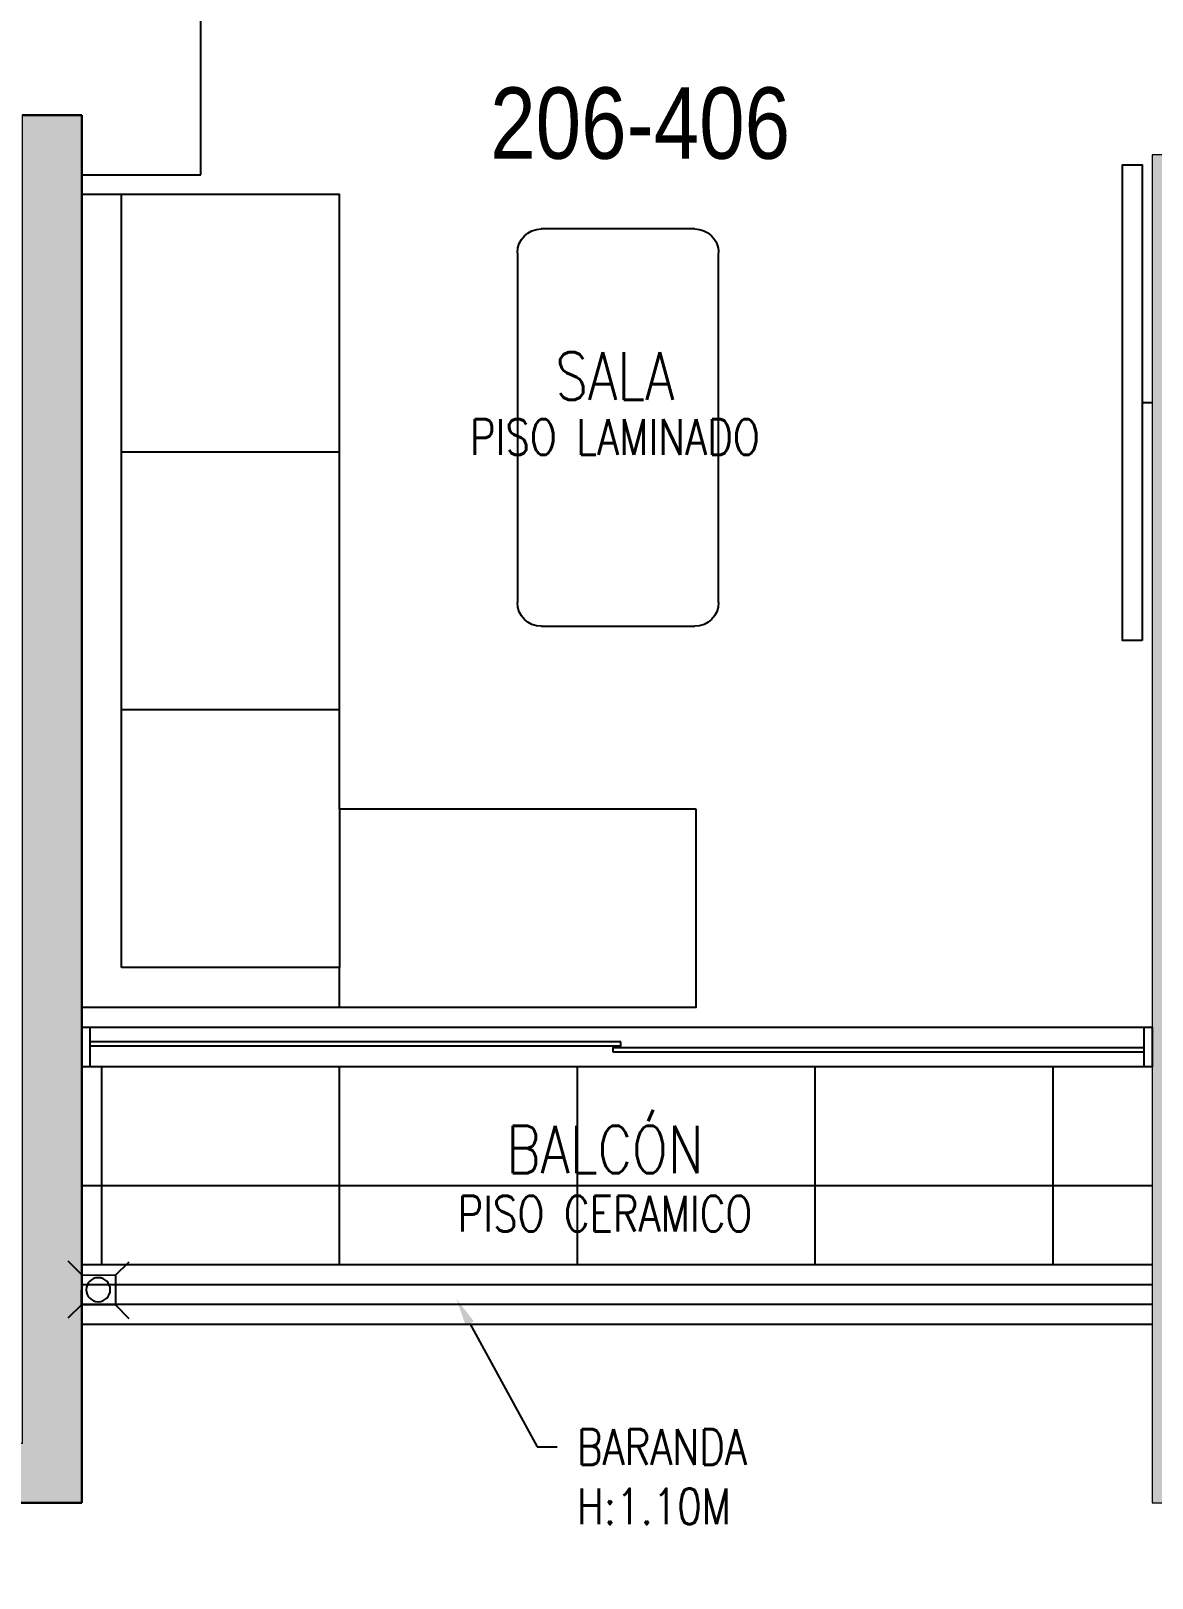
# Model space of a CAD drawing. Header units: millimetres. Extents: x 98 to 155, y -181 to 127.
# Drawn here: x 142.863 to 145.692, y 61.515 to 65.417 of the extents above; entities that cross this region are included whole.
import ezdxf
from ezdxf import colors
from ezdxf.entities.mleader import LeaderData, LeaderLine
from ezdxf.enums import TextEntityAlignment as Align
from ezdxf.math import Vec2, Vec3

# ---------------------------------------------------------------- set-up
doc = ezdxf.new("R2010")
doc.units = ezdxf.units.MM
doc.header["$LTSCALE"] = 15
doc.linetypes.add('X-REF_DP_Arquitectura$0$HIDDEN', pattern=[0.375, 0.25, -0.125])
doc.layers.get('0').update_dxf_attribs({"color": 250})
for name, color, linetype in [('A-BARANDAS', 250, 'Continuous'), ('A-HATCH', 250, 'Continuous'), ('A-MOBILIARIO', 250, 'Continuous'), ('A-MURO BAJO', 250, 'Continuous'), ('A-NUMERACIONDEP', 251, 'Continuous'), ('A-TEXTO-ACABADO PISO', 250, 'Continuous'), ('A_30_DispositivosSanit', 250, 'Continuous'), ('A_50_TextoAmbiente', 252, 'Continuous'), ('A_50_TextoIndicaciones', 250, 'Continuous'), ('A_50_Vigas', 250, 'X-REF_DP_Arquitectura$0$HIDDEN'), ('A_60_HatchEstructuras', 250, 'Continuous'), ('DLP_MOBILIARIO FIJO', 250, 'Continuous'), ('L6 Linea fina', 141, 'Continuous')]:
    doc.layers.add(name, color=color, linetype=linetype)
doc.layers.add('A-MUROS', color=252, linetype='Continuous', lineweight=30)
doc.layers.add('A_20_Estructuras', color=250, linetype='Continuous', lineweight=18)
doc.styles.add('JNV ING', font='romans.shx', dxfattribs={"width": 0.7, "oblique": 8, "height": 0.15})
doc.styles.add('R80', font='ARIALN.TTF', dxfattribs={"height": 2.03})
doc.styles.add('ROMANS', font='romans.shx', dxfattribs={"width": 0.8})
doc.styles.add('TXT_COTAS', font='romans.shx', dxfattribs={"width": 0.8})

# ---------------------------------------------------------------- blocks, each defined once
blk = doc.blocks.new('EF-P2-P4')
at = {"layer": 'A_60_HatchEstructuras'}
h = blk.add_hatch(color=256, dxfattribs=at)
h.dxf.hatch_style = 1
h.paths.add_polyline_path([(38.35, -8.6), (40, -8.6), (40, -7.9), (39.85, -7.9), (39.85, -8.4), (38.35, -8.4), (38.35, -7.525), (36.55, -7.525), (36.55, -8.475), (36.7, -8.475), (36.7, -7.725), (38.2, -7.725), (38.2, -13.79), (38.35, -13.79)])
h.paths.add_polyline_path([(36.7, -10.625), (36.55, -10.625), (36.55, -13.85), (36.85, -13.85), (36.85, -13.7), (36.7, -13.7)])
h.paths.add_polyline_path([(40, -10.35), (39.85, -10.35), (39.85, -13.7), (39.7, -13.7), (39.7, -13.85), (40, -13.85)])
h = blk.add_hatch(color=256, dxfattribs=at)
h.dxf.hatch_style = 1
h.paths.add_polyline_path([(42.85, -10.6), (43.85, -10.6), (43.85, -10.45), (42.7, -10.45), (42.7, -13.85), (43.45, -13.85), (43.45, -13.7), (42.85, -13.7)])
h.paths.add_polyline_path([(44.8, -10.45), (44.65, -10.45), (44.65, -13.85), (44.8, -13.85)])
h.paths.add_polyline_path([(47.35, -10.45), (45.6, -10.45), (45.6, -10.6), (47.2, -10.6), (47.2, -13.7), (46, -13.7), (46, -13.85), (47.35, -13.85)])
at = {"layer": 'A_20_Estructuras'}
for points in [[(40, -10.35), (39.85, -10.35), (39.85, -13.7), (39.7, -13.7), (39.7, -13.85), (40, -13.85)], [(42.85, -10.6), (43.85, -10.6), (43.85, -10.45), (42.7, -10.45), (42.7, -13.85), (43.45, -13.85), (43.45, -13.7), (42.85, -13.7)]]:
    blk.add_lwpolyline(points, close=True, dxfattribs=at)
at = {"layer": 'A_50_Vigas'}
blk.add_line((42.7, -13.4), (40, -13.4), dxfattribs=at)
blk = doc.blocks.new('MESA CENTRO')
for p, q in [((-0.1937, 0), (0.1937, 0)), ((-0.2537, -0.9421), (-0.2537, -0.06)), ((0.2537, -0.06), (0.2537, -0.9421)), ((0.1937, -1.0021), (-0.1937, -1.0021))]:
    blk.add_line(p, q)
for centre, start, end in [((-0.1937, -0.06), 90, 180), ((0.1937, -0.06), 0, 90), ((-0.1937, -0.9421), 180, 270), ((0.1937, -0.9421), 270, 0)]:
    blk.add_arc(centre, 0.06, start, end)
blk = doc.blocks.new('SOFA SEC')
for p, q in [((0, 0.65), (0.1, 0.65)), ((0.1, 0.65), (0.1, 0.1)), ((0.5, 0.65), (0.1, 0.65)), ((0.75, 0.65), (0.75, 0.1)), ((1.4, 0.65), (1.4, 0.1)), ((0.1, 0.1), (2.05, 0.1))]:
    blk.add_line(p, q)
blk.add_lwpolyline([(0.5, 1.55), (0.5, 0.65), (2.05, 0.65), (2.05, 0), (0, 0), (0, 1.55)], close=True)
blk = doc.blocks.new('A$C67C01FD6')
blk.add_line((0.025, 0), (0, 0))
blk.add_lwpolyline([(0.025, 0.6), (0.075, 0.6), (0.075, -0.6), (0.025, -0.6), (0.025, 0.6)])
blk = doc.blocks.new('_Dot')
at = {"color": 0, "linetype": 'ByBlock', "lineweight": -2}
blk.add_line((-0.5, 0), (-1, 0), dxfattribs=at)
at = {"color": 0, "linetype": 'ByBlock', "const_width": 0.5}
blk.add_lwpolyline([(-0.25, 0, 1), (0.25, 0, 1)], format="xyb", close=True, dxfattribs=at)
blk = doc.blocks.new('0-sumidero')
for p, q in [((-0.0421, 0.0382), (-0.0763, 0.0724)), ((0.0435, 0.0382), (0.0777, 0.0724)), ((0.0435, 0.0382), (-0.0421, 0.0382)), ((-0.0421, 0.0382), (-0.0421, -0.0369)), ((0.0435, -0.0369), (0.0435, 0.0382)), ((-0.0421, -0.0369), (-0.0763, -0.0711)), ((-0.0421, -0.0369), (0.0435, -0.0369)), ((0.0435, -0.0369), (0.0777, -0.0711))]:
    blk.add_line(p, q)
blk.add_circle((0, 0), 0.0303)
blk = doc.blocks.new('sum')
at = {"layer": 'A_30_DispositivosSanit', "rotation": 45.00000007321594}
blk.add_blockref('0-sumidero', (0, 0), dxfattribs=at)
blk = doc.blocks.new('Vent SSHH F1')
at = {"layer": 'L6 Linea fina'}
ml = blk.add_multileader_mtext('Standard', dxfattribs=at)
ml.set_content('{\\LEA-01}\\PEXTRACTOR AXIAL\\P100 CFM Y 0.05" C.A.\\P18W/220V/1F/60Hz', color=12, style='JNV ING')
ml.set_leader_properties(color=256, linetype='ByLayer', lineweight=-1)
ml.build(insert=Vec2(0, 0))
ml.multileader.update_dxf_attribs({"dogleg_length": 0.05, "arrow_head_size": 0.15})
ctx = ml.context
ctx.base_point, ctx.char_height, ctx.arrow_head_size, ctx.landing_gap_size, ctx.plane_origin = Vec3(39.7084, -3.6399), 0.15, 0.15, 0.07, Vec3(42.1156, -4.2424)
ctx.text_align_type = 2
notes = []
notes.append((ctx, [(0, (1, 1, 0), (41.6724, -3.6399), (-1, 0), 0.05, [(0, [(42.1246, -3.2746)], 0, [])])]))
ctx.mtext.insert, ctx.mtext.alignment, ctx.mtext.flow_direction = Vec3(41.5524, -3.5399), 3, 5
ctx.mtext.has_bg_fill, ctx.mtext.bg_color, ctx.mtext.bg_scale_factor, ctx.mtext.bg_transparency, ctx.mtext.use_window_bg_color = 1, -1027028792, 1.5, 0, 1
for ctx, leaders in notes:
    for number, flags, end, landing, length, lines in leaders:
        leader = LeaderData()
        leader.index, (leader.has_last_leader_line, leader.has_dogleg_vector, leader.attachment_direction) = number, flags
        leader.last_leader_point, leader.dogleg_vector, leader.dogleg_length = Vec3(end), Vec3(landing), length
        for number, points, colour, breaks in lines:
            line = LeaderLine()
            line.index, line.vertices, line.color, line.breaks = number, Vec3.list(points), colors.encode_raw_color(colour), breaks
            leader.lines.append(line)
        ctx.leaders.append(leader)

msp = doc.modelspace()

# ---------------------------------------------------------------- hatches: boundary and pattern name
at = {"layer": 'A-HATCH'}
h = msp.add_hatch(dxfattribs=at)
h.set_pattern_fill('_USER', color=256, scale=0.6, double=1, pattern_type=0)
h.set_pattern_definition([(0, (95.6417, 70.905), (0, 0.6), []), (90, (95.6417, 70.905), (-0.6, 4e-17), [])])
h.paths.add_polyline_path([(142.9917, 62.3049), (145.6917, 62.3049), (145.6917, 62.8049), (142.9917, 62.8049)])

# ---------------------------------------------------------------- linework, layer by layer
at = {"layer": 'A-BARANDAS', "elevation": 0}
for points in [[(145.6917, 62.2549), (142.9917, 62.2549)], [(145.6917, 62.2049), (142.9917, 62.2049)]]:
    msp.add_lwpolyline(points, dxfattribs=at)
at = {"layer": 'A-MURO BAJO'}
for p, q in [((143.2917, 65.0549), (143.2917, 66.0549)), ((142.9917, 65.0549), (143.2917, 65.0549)), ((143.0117, 62.9049, 0), (145.6717, 62.9049, 0)), ((145.6717, 62.8049, 0), (143.0117, 62.8049, 0))]:
    msp.add_line(p, q, dxfattribs=at)
at = {"layer": 'A-MURO BAJO', "elevation": 0}
for points in [[(145.6917, 62.3049), (142.9917, 62.3049)], [(145.6917, 62.1549), (142.9917, 62.1549)]]:
    msp.add_lwpolyline(points, dxfattribs=at)
at = {"layer": 'A-MUROS'}
for p, q in [((142.8417, 65.2049), (142.9917, 65.2049)), ((142.9917, 65.2049), (142.9917, 61.7049)), ((142.6917, 61.705), (142.9917, 61.7049))]:
    msp.add_line(p, q, dxfattribs=at)
at = {"layer": 'DLP_MOBILIARIO FIJO', "elevation": 0}
for points in [[(142.9917, 62.9049), (143.0117, 62.9049), (143.0117, 62.8049), (142.9917, 62.8049)], [(145.6717, 62.9049), (145.6917, 62.9049), (145.6917, 62.8049), (145.6717, 62.8049)], [(144.3517, 62.8674), (143.0117, 62.8674), (143.0117, 62.8574), (144.3517, 62.8574)], [(144.3317, 62.8424), (145.6717, 62.8424), (145.6717, 62.8524), (144.3317, 62.8524)]]:
    msp.add_lwpolyline(points, close=True, dxfattribs=at)

# ---------------------------------------------------------------- block references
msp.add_blockref('EF-P2-P4', (102.9917, 75.5547))
at = {"layer": 'A-MOBILIARIO', "rotation": 180}
msp.add_blockref('A$C67C01FD6', (145.6917, 64.4799, 0), dxfattribs=at)
at = {"layer": 'A-MOBILIARIO', "xscale": -1}
for name, p, rotation in [('SOFA SEC', (142.9917, 62.9549, 0), 270.0004328521019), ('MESA CENTRO', (144.3444, 63.9158, 0), 180.000022579112)]:
    msp.add_blockref(name, p, dxfattribs=dict(at, rotation=rotation))
at = {"layer": 'A_30_DispositivosSanit', "xscale": -1, "rotation": 224.5785498058031}
msp.add_blockref('sum', (143.0333, 62.2426, 0), dxfattribs=at)

# ---------------------------------------------------------------- texts
at = {"layer": 'A-TEXTO-ACABADO PISO', "insert": (144.3365, 64.438, 0), "char_height": 0.09, "attachment_point": 2, "rotation": 360, "style": 'ROMANS'}
msp.add_mtext_dynamic_manual_height_columns('PISO LAMINADO', width=1.034523, gutter_width=12.5, heights=[0], dxfattribs=at)
at = {"layer": 'A-TEXTO-ACABADO PISO', "insert": (144.3114, 62.4795), "char_height": 0.09, "attachment_point": 2, "style": 'ROMANS'}
msp.add_mtext_dynamic_manual_height_columns('PISO CERAMICO', width=1.20225, gutter_width=12.5, heights=[0], dxfattribs=at)
at = {"layer": 'A_50_TextoAmbiente', "style": 'ROMANS', "width": 0.8}
for s, p in [('SALA', (144.3366, 64.4869, 0)), ('BALCÓN', (144.3117, 62.5363, 0))]:
    msp.add_text(s, height=0.12, dxfattribs=at).set_placement(p, align=Align.CENTER)

# ---------------------------------------------------------------- leaders
at = {"layer": 'A-NUMERACIONDEP'}
ml = msp.add_multileader_mtext('Standard', dxfattribs=at)
ml.set_content('206-406', color=256, style='R80')
ml.set_leader_properties(color=256)
ml.set_arrow_properties(name='DOT')
ml.build(insert=Vec2(0, 0))
ml.multileader.update_dxf_attribs({"leader_type": 0, "has_text_frame": 1, "text_left_attachment_type": 2, "text_right_attachment_type": 2, "dogleg_length": 0.36, "arrow_head_size": 0.06, "scale": 0.06})
ctx = ml.context
ctx.base_point, ctx.scale, ctx.char_height, ctx.arrow_head_size, ctx.landing_gap_size, ctx.plane_origin = Vec3(143.9698, 65.1831), 0.06, 0.18, 0.06, 0.06, Vec3(143.0678, 65.1788)
ctx.left_attachment, ctx.right_attachment, ctx.text_align_type = 2, 2, 1
notes = []
notes.append((ctx, [(0, (1, 1, 0), (144.9226, 65.1831), (-1, 0), 0.0917, [(0, [(145.2091, 65.5321)], 0, [])])]))
ctx.mtext.insert, ctx.mtext.width, ctx.mtext.alignment, ctx.mtext.flow_direction = Vec3(144.4003, 65.275), 0.461923, 2, 5
at = {"layer": 'A_50_TextoIndicaciones'}
ml = msp.add_multileader_mtext('Standard', dxfattribs=at)
ml.set_content('\\pxsm1;BARANDA \\P\\pt16;H:1.10M', color=256, style='TXT_COTAS')
ml.set_leader_properties(color=256)
ml.build(insert=Vec2(0, 0))
ml.multileader.update_dxf_attribs({"dogleg_length": 0.05, "arrow_head_size": 0.07})
ctx = ml.context
ctx.base_point, ctx.char_height, ctx.arrow_head_size, ctx.landing_gap_size, ctx.plane_origin = Vec3(144.1909, 61.846), 0.09, 0.07, 0.05, Vec3(143.787, 62.2496)
notes.append((ctx, [(0, (1, 1, 0), (144.1409, 61.846), (1, 0), 0.05, [(0, [(143.9368, 62.2191)], 0, [])])]))
ctx.mtext.insert, ctx.mtext.width, ctx.mtext.defined_height, ctx.mtext.flow_direction = Vec3(144.2409, 61.891), 1.149951, 0.8046, 5
ml = msp.add_multileader_mtext('Standard', dxfattribs=at)
ml.set_content('\\pxsm1,t16;CELOSIA\\PMETALICA', color=256, style='TXT_COTAS')
ml.set_leader_properties(color=256)
ml.build(insert=Vec2(0, 0))
ml.multileader.update_dxf_attribs({"dogleg_length": 0.05, "arrow_head_size": 0.07})
ctx = ml.context
ctx.base_point, ctx.char_height, ctx.arrow_head_size, ctx.landing_gap_size, ctx.plane_origin = Vec3(142.0565, 61.4166), 0.09, 0.07, 0.05, Vec3(141.7386, 60.947)
notes.append((ctx, [(0, (1, 1, 0), (142.0065, 61.4166), (1, 0), 0.05, [(0, [(141.8734, 61.7138)], 0, [])])]))
ctx.mtext.insert, ctx.mtext.width, ctx.mtext.defined_height, ctx.mtext.flow_direction = Vec3(142.1065, 61.4616), 1.024058, 0.5146, 5
for ctx, leaders in notes:
    for number, flags, end, landing, length, lines in leaders:
        leader = LeaderData()
        leader.index, (leader.has_last_leader_line, leader.has_dogleg_vector, leader.attachment_direction) = number, flags
        leader.last_leader_point, leader.dogleg_vector, leader.dogleg_length = Vec3(end), Vec3(landing), length
        for number, points, colour, breaks in lines:
            line = LeaderLine()
            line.index, line.vertices, line.color, line.breaks = number, Vec3.list(points), colors.encode_raw_color(colour), breaks
            leader.lines.append(line)
        ctx.leaders.append(leader)

# ---------------------------------------------------------------- next in the draw order: block references
at = {"layer": 'L6 Linea fina'}
msp.add_blockref('Vent SSHH F1', (104.7417, 71.1047, 0), dxfattribs=at)

doc.saveas('drawing.dxf')
